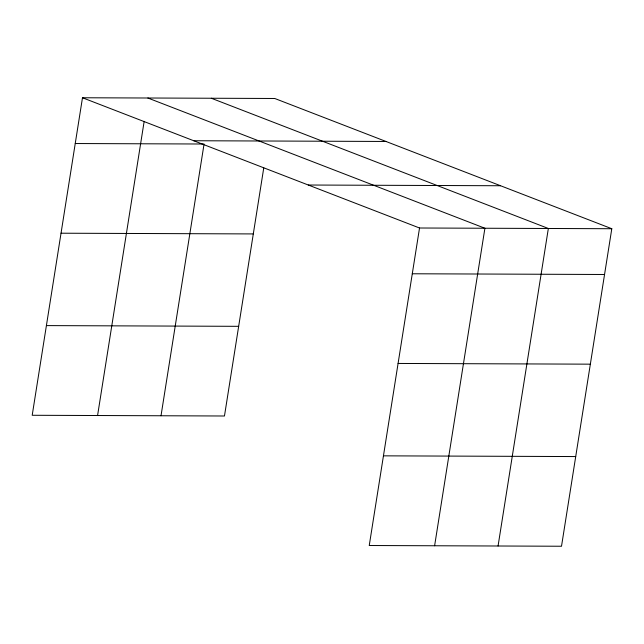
<?xml version="1.0" encoding="UTF-8"?>
<svg xmlns="http://www.w3.org/2000/svg" width="644" height="644" viewBox="0 0 644 644"><rect width="100%" height="100%" fill="white"/><g stroke="black" fill="none" stroke-linecap="round" stroke-linejoin="round"><path stroke-width="0.97" d="M82.488 97.759L419.534 228L369.245 545.516L561.512 546.241L611.8 228.725L274.755 98.484L82.488 97.759L32.2 415.275L224.466 416L263.758 167.899M97.574 415.525L144.159 121.378M161.016 415.758L203.907 144.997M434.611 545.766L484.908 228.25L147.862 98.009M498.062 545.999L548.35 228.483L211.312 98.242M193.715 140.738L385.981 141.463M75.243 143.532L204.059 144.015M308.307 185.021L500.573 185.746M419.534 228L611.8 228.725M61.035 233.209L253.301 233.925M412.281 273.772L604.547 274.489M46.4 325.598L238.666 326.323M398.081 363.449L590.347 364.166M383.446 455.839L575.712 456.564"/></g></svg>
